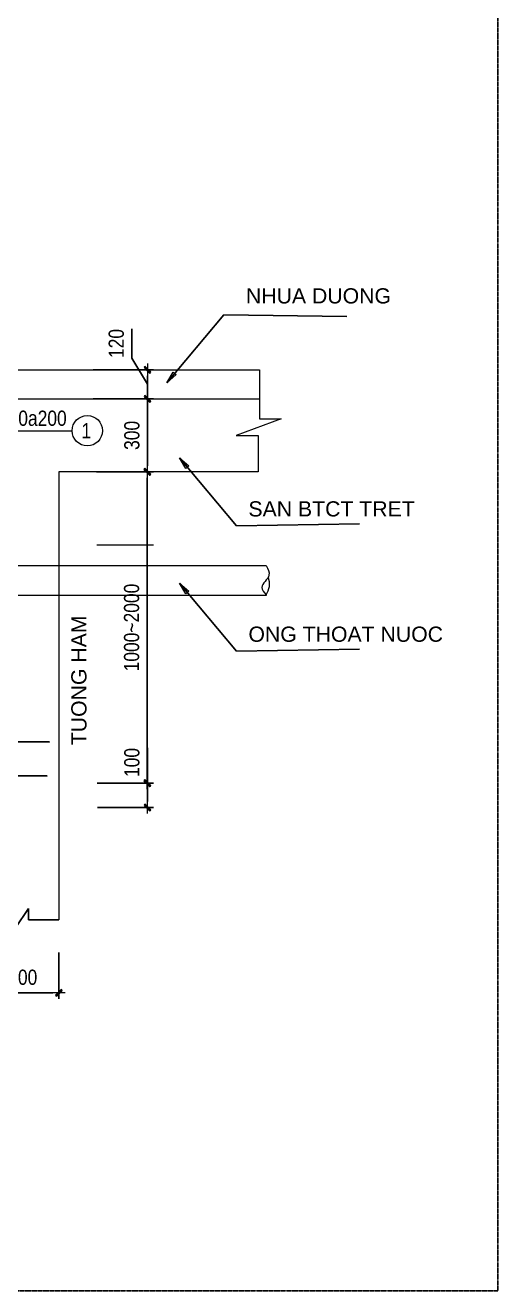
# Model space of a CAD drawing. Header units: millimetres. Extents: x -3568569 to -3536212, y 773195 to 801582.
# Drawn here: x -3538154 to -3536212, y 773195 to 778397 of the extents above; entities that cross this region are included whole.
import ezdxf
from ezdxf.enums import TextEntityAlignment as Align

# ---------------------------------------------------------------- set-up
doc = ezdxf.new("R2010")
doc.units = ezdxf.units.MM
doc.header["$MEASUREMENT"] = 0
doc.linetypes.add('CENTER', pattern=[2, 1.25, -0.25, 0.25, -0.25])
doc.layers.get('0').update_dxf_attribs({"lineweight": 9})
doc.layers.get('Defpoints').update_dxf_attribs({"color": 10, "lineweight": 0})
for name, color, linetype, lineweight in [("'S_Concrete_Hatch_252", 252, 'Continuous', 9), ('chunho.q', 1, 'Continuous', 13), ('CTHEP', 4, 'Continuous', 30), ('DBAO', 2, 'Continuous', 13), ('DGIONG', 1, 'Continuous', 13), ('Ghi chu ban ve', 1, 'Continuous', 20), ('KTH', 154, 'Continuous', 15), ('STICK', 1, 'Continuous', 9)]:
    doc.layers.add(name, color=color, linetype=linetype, lineweight=lineweight)
doc.layers.add('S-Gridline', color=7, linetype='CENTER')
doc.styles.add('CHU GHI CHU', font='arial.ttf', dxfattribs={"height": 200})
doc.styles.get("Standard").update_dxf_attribs({"font": 'arial.ttf'})
doc.styles.add('TTP-HelCon', font='VHELVCN_0.TTF')
doc.dimstyles.new('DTE-DIM50', dxfattribs={"dimscale": 50, "dimtxt": 2.5, "dimasz": 2.5, "dimexe": 1.25, "dimexo": 0.625, "dimtad": 1, "dimdec": 0, "dimtxsty": 'Standard', "dimcen": 2.5, "dimadec": 0, "dimazin": 0, "dimtfac": 1, "dimtdec": 0, "dimtmove": 0, "dimatfit": 3, "dimldrblk": 'CLOSEDBLANK', "dimfxl": 1, "dimarcsym": 0})
doc.dimstyles.new('TTP-25', dxfattribs={"dimscale": 25, "dimtxt": 2.5, "dimasz": 1, "dimexe": 1, "dimexo": 1, "dimgap": 0.09, "dimtad": 0, "dimdec": 4, "dimrnd": 5, "dimzin": 9, "dimdsep": 46, "dimtxsty": 'TTP-HelCon', "dimblk": 'Stick', "dimcen": 0.09, "dimdle": 1.5, "dimclrd": 256, "dimclre": 256, "dimclrt": 1, "dimadec": 0, "dimazin": 0, "dimtfac": 1, "dimtdec": 4, "dimtmove": 0, "dimatfit": 3, "dimldrblk": 'ARCHTICK', "dimfxl": 1, "dimtvp": 1, "dimtolj": 1, "dimtzin": 0, "dimarcsym": 0})

# ---------------------------------------------------------------- blocks, each defined once
blk = doc.blocks.new('Stick')
at = {"layer": 'STICK'}
h = blk.add_hatch(color=256, dxfattribs=at)
edge = h.paths.add_edge_path()
edge.add_line((0.3, 0.5), (-0.5, -0.3))
edge.add_arc((-0.4, -0.4), 0.141, 135, 315)
edge.add_line((-0.3, -0.5), (0.5, 0.3))
edge.add_arc((0.4, 0.4), 0.141, 315, 495)
blk.add_line((1, 0), (-1, 0), dxfattribs=at)
blk.add_lwpolyline([(0.3, 0.5), (-0.5, -0.3, 1), (-0.3, -0.5), (0.5, 0.3, 1), (0.3, 0.5, 1)], format="xyb", dxfattribs=at)
blk = doc.blocks.new('*D433')
at = {"layer": 'Defpoints', "color": 0, "ltscale": 0.8, "transparency": 16777216}
for p in [(-3538313.7, 774609.7), (-3538016.1, 774609.7), (-3538313.7, 774419.2)]:
    blk.add_point(p, dxfattribs=at)
at = {"layer": 'KTH', "lineweight": -2, "ltscale": 0.8, "transparency": 16777216}
for p, q in [((-3538313.7, 774584.7), (-3538313.7, 774394.2)), ((-3538016.1, 774584.7), (-3538016.1, 774394.2)), ((-3538041.1, 774419.2), (-3538288.7, 774419.2))]:
    blk.add_line(p, q, dxfattribs=at)
at = {"layer": 'KTH', "lineweight": -2, "ltscale": 0.8, "transparency": 16777216, "xscale": 25, "yscale": 25, "zscale": 25, "rotation": 180}
blk.add_blockref('Stick', (-3538313.7, 774419.2), dxfattribs=at)
at = {"layer": 'KTH', "lineweight": -2, "ltscale": 0.8, "transparency": 16777216, "xscale": 25, "yscale": 25, "zscale": 25}
blk.add_blockref('Stick', (-3538016.1, 774419.2), dxfattribs=at)
at = {"layer": 'KTH', "color": 1, "ltscale": 0.8, "transparency": 16777216, "insert": (-3538164.9, 774483), "char_height": 62.5, "attachment_point": 5, "style": 'TTP-HelCon'}
blk.add_mtext('\\A1;300', dxfattribs=at)
blk = doc.blocks.new('_ArchTick')
at = {"color": 0, "linetype": 'ByBlock', "const_width": 0.15}
blk.add_lwpolyline([(-0.5, -0.5), (0.5, 0.5)], dxfattribs=at)
blk = doc.blocks.new('*D437')
at = {"layer": 'Defpoints', "color": 0, "ltscale": 0.8, "transparency": 16777216}
for p in [(-3537901, 776861.2), (-3537652.1, 776861.2), (-3537882.8, 776561.2)]:
    blk.add_point(p, dxfattribs=at)
at = {"layer": 'KTH', "lineweight": -2, "ltscale": 0.8, "transparency": 16777216}
for p, q in [((-3537876, 776861.2), (-3537627.1, 776861.2)), ((-3537652.1, 776586.2), (-3537652.1, 776836.2)), ((-3537857.8, 776561.2), (-3537627.1, 776561.2))]:
    blk.add_line(p, q, dxfattribs=at)
at = {"layer": 'KTH', "lineweight": -2, "ltscale": 0.8, "transparency": 16777216, "xscale": 25, "yscale": 25, "zscale": 25}
for p, rotation in [((-3537652.1, 776861.2), 90), ((-3537652.1, 776561.2), 270)]:
    blk.add_blockref('Stick', p, dxfattribs=dict(at, rotation=rotation))
at = {"layer": 'KTH', "color": 1, "ltscale": 0.8, "transparency": 16777216, "insert": (-3537716, 776711.2), "char_height": 62.5, "attachment_point": 5, "rotation": 90, "style": 'TTP-HelCon'}
blk.add_mtext('\\A1;300', dxfattribs=at)
blk = doc.blocks.new('*D440')
at = {"layer": 'Defpoints', "color": 0, "ltscale": 0.8, "transparency": 16777216}
for p in [(-3537882.8, 775281.2), (-3537652.1, 775281.2), (-3537882.8, 775181.2)]:
    blk.add_point(p, dxfattribs=at)
at = {"layer": 'KTH', "lineweight": -2, "ltscale": 0.8, "transparency": 16777216}
for p, q in [((-3537652.1, 775281.2), (-3537652.1, 775426.9)), ((-3537857.8, 775281.2), (-3537627.1, 775281.2)), ((-3537652.1, 775206.2), (-3537652.1, 775256.2)), ((-3537857.8, 775181.2), (-3537627.1, 775181.2))]:
    blk.add_line(p, q, dxfattribs=at)
at = {"layer": 'KTH', "lineweight": -2, "ltscale": 0.8, "transparency": 16777216, "xscale": 25, "yscale": 25, "zscale": 25}
for p, rotation in [((-3537652.1, 775281.2), 90), ((-3537652.1, 775181.2), 270)]:
    blk.add_blockref('Stick', p, dxfattribs=dict(at, rotation=rotation))
at = {"layer": 'KTH', "color": 1, "ltscale": 0.8, "transparency": 16777216, "insert": (-3537716, 775366.5), "char_height": 62.5, "attachment_point": 5, "rotation": 90, "style": 'TTP-HelCon'}
blk.add_mtext('\\A1;100', dxfattribs=at)
blk = doc.blocks.new('*D449')
at = {"layer": 'Defpoints', "color": 0, "ltscale": 0.8, "transparency": 16777216}
for p in [(-3537901, 776981.2), (-3537652.1, 776981.2), (-3537882.8, 776861.2)]:
    blk.add_point(p, dxfattribs=at)
at = {"layer": 'KTH', "lineweight": -2, "ltscale": 0.8, "transparency": 16777216}
for p, q in [((-3537716.2, 777028.6), (-3537716.2, 777149.3)), ((-3537652.1, 776921.2), (-3537716.2, 777028.6)), ((-3537876, 776981.2), (-3537627.1, 776981.2)), ((-3537652.1, 776886.2), (-3537652.1, 776956.2)), ((-3537857.8, 776861.2), (-3537627.1, 776861.2))]:
    blk.add_line(p, q, dxfattribs=at)
at = {"layer": 'KTH', "lineweight": -2, "ltscale": 0.8, "transparency": 16777216, "xscale": 25, "yscale": 25, "zscale": 25}
for p, rotation in [((-3537652.1, 776981.2), 90), ((-3537652.1, 776861.2), 270)]:
    blk.add_blockref('Stick', p, dxfattribs=dict(at, rotation=rotation))
at = {"layer": 'KTH', "color": 1, "ltscale": 0.8, "transparency": 16777216, "insert": (-3537780.1, 777089), "char_height": 62.5, "attachment_point": 5, "rotation": 90, "style": 'TTP-HelCon'}
blk.add_mtext('\\A1;120', dxfattribs=at)
blk = doc.blocks.new('*D450')
at = {"layer": 'Defpoints', "color": 0, "ltscale": 0.8, "transparency": 16777216}
for p in [(-3537886.9, 776561.2), (-3537653.2, 776561.2), (-3537883.9, 775281.2)]:
    blk.add_point(p, dxfattribs=at)
at = {"layer": 'KTH', "lineweight": -2, "ltscale": 0.8, "transparency": 16777216}
for p, q in [((-3537861.9, 776561.2), (-3537628.2, 776561.2)), ((-3537653.2, 775306.2), (-3537653.2, 776536.2)), ((-3537858.9, 775281.2), (-3537628.2, 775281.2))]:
    blk.add_line(p, q, dxfattribs=at)
at = {"layer": 'KTH', "lineweight": -2, "ltscale": 0.8, "transparency": 16777216, "xscale": 25, "yscale": 25, "zscale": 25}
for p, rotation in [((-3537653.2, 776561.2), 90), ((-3537653.2, 775281.2), 270)]:
    blk.add_blockref('Stick', p, dxfattribs=dict(at, rotation=rotation))
at = {"layer": 'KTH', "color": 1, "ltscale": 0.8, "transparency": 16777216, "insert": (-3537717.1, 775921.2), "char_height": 62.5, "attachment_point": 5, "rotation": 90, "style": 'TTP-HelCon'}
blk.add_mtext('\\A1;1000~2000', dxfattribs=at)

msp = doc.modelspace()

# ---------------------------------------------------------------- linework, layer by layer
at = {"layer": "'S_Concrete_Hatch_252"}
for p, q in [((-3537190.99594, 776981.20064), (-3537190.99594, 776779.83363)), ((-3537102.80266, 776779.83363), (-3537287.76522, 776710.0741)), ((-3537190.99594, 776779.83363), (-3537102.80266, 776779.83363)), ((-3537287.76522, 776710.0741), (-3537196.19064, 776710.0741)), ((-3537196.19064, 776710.0741), (-3537196.19064, 776561.20064)), ((-3538418.23919, 776176.1756), (-3537163.8442, 776176.1756)), ((-3537163.8442, 776052.29), (-3538418.23919, 776052.29)), ((-3537163.8442, 776056.1756), (-3537163.8442, 776052.29))]:
    msp.add_line(p, q, dxfattribs=at)
for points in [[(-3537163.8442, 776176.1756), (-3537152.30096, 776136.05447), (-3537181.23093, 776086.46093), (-3537163.8442, 776056.1756)], [(-3537164.40917, 776056.17455), (-3537150.31135, 776089.81547), (-3537154.88269, 776129.38285)]]:
    msp.add_spline(points, degree=3, dxfattribs=at)
at = {"layer": 'CTHEP', "ltscale": 0.8}
for p, q in [((-3538194.16145, 774686.32254), (-3538141.70819, 774765.89356)), ((-3538141.70819, 774765.89356), (-3538141.70819, 774719.77597)), ((-3538141.70819, 774719.77597), (-3538016.07543, 774719.77597))]:
    msp.add_line(p, q, dxfattribs=at)
at = {"layer": 'CTHEP'}
for points in [[(-3540073.17883, 775640.6619), (-3540073.17883, 775451.20064), (-3538055.47268, 775451.20064), (-3538055.47268, 775451.20064)], [(-3540107.42989, 775511.20064), (-3540107.42989, 775311.20064), (-3538064.58228, 775311.20064), (-3538064.58228, 775311.20064)]]:
    msp.add_lwpolyline(points, dxfattribs=at)
at = {"layer": 'DBAO'}
for p, q in [((-3538316.07543, 776861.20064), (-3537190.99594, 776861.20064)), ((-3537196.19064, 776561.20064), (-3538016.07543, 776561.20064)), ((-3538016.07543, 776561.20064), (-3538016.07543, 774719.77597))]:
    msp.add_line(p, q, dxfattribs=at)
at = {"layer": 'DGIONG'}
msp.add_line((-3538491.59714, 776981.20064), (-3537190.99594, 776981.20064), dxfattribs=at)
msp.add_lwpolyline([(-3538616.2094, 776730.30794), (-3538306.64407, 776730.46454), (-3537961.8671, 776730.46454)], dxfattribs=at)
msp.add_circle((-3537899.3671, 776730.46454), 62.5, dxfattribs=at)
at = {"layer": 'KTH', "ltscale": 0.8}
for p, q in [((-3537860.81295, 776261.68607), (-3537627.11816, 776261.68607)), ((-3537857.7989, 775281.20064), (-3537627.11816, 775281.20064))]:
    msp.add_line(p, q, dxfattribs=at)
at = {"layer": 'S-Gridline'}
msp.add_lwpolyline([(-3547942.57394, 782086.78463), (-3536211.7108, 782086.78463), (-3536211.7108, 773194.82945), (-3547942.57394, 773194.82945)], close=True, dxfattribs=at)

# ---------------------------------------------------------------- block references
at = {"layer": 'KTH', "ltscale": 0.8, "xscale": 25, "yscale": 25, "zscale": 25, "rotation": 270}
msp.add_blockref('Stick', (-3537652.11816, 775281.20064), dxfattribs=at)

# ---------------------------------------------------------------- texts
at = {"layer": 'chunho.q', "style": 'TTP-HelCon'}
msp.add_text('Þ10a200', height=62.5, dxfattribs=at).set_placement((-3538278.81493, 776750.46454))
msp.add_text('1', height=62.5, dxfattribs=at).set_placement((-3537903.53377, 776730.46454), align=Align.MIDDLE)
at = {"layer": 'Ghi chu ban ve', "style": 'CHU GHI CHU'}
for s, p in [('NHUA DUONG', (-3537247.03076, 777253.5642)), ('SAN BTCT TRET', (-3537236.81849, 776377.82233)), ('ONG THOAT NUOC', (-3537236.81849, 775862.66468))]:
    msp.add_text(s, height=62.5, dxfattribs=at).set_placement(p)
msp.add_text('TUONG HAM', height=62.5, rotation=90, dxfattribs=at).set_placement((-3537902.80959, 775437.34224))

# ---------------------------------------------------------------- dimensions: what is measured, and where the dimension line sits
at = {"layer": 'KTH', "color": 2, "ltscale": 0.8}
dim = msp.add_linear_dim(base=(-3537652.11816, 776981.20064), p1=(-3537882.7989, 776861.20064), p2=(-3537900.96361, 776981.20064), angle=90, dimstyle='TTP-25', override={"dimtmove": 1}, dxfattribs=at)
dim.commit()
dim.dimension.update_dxf_attribs({"geometry": '*D449', "text_midpoint": (-3537716.23732, 777030.87962), "dimtype": 160})
for base, p1, p2, angle, picture, middle in [((-3537652.11816, 776861.20064), (-3537882.7989, 776561.20064), (-3537900.96361, 776861.20064), 90, '*D437', (-3537715.9515, 776711.20064)), ((-3538313.70174, 774419.17014), (-3538016.07543, 774609.72508), (-3538313.70174, 774609.72508), 180, '*D433', (-3538164.88858, 774483.00348))]:
    dim = msp.add_linear_dim(base=base, p1=p1, p2=p2, angle=angle, dimstyle='TTP-25', override={"dimtmove": 1}, dxfattribs=at)
    dim.commit()
    dim.dimension.update_dxf_attribs({"geometry": picture, "text_midpoint": middle})
dim = msp.add_linear_dim(base=(-3537653.22469, 776561.20064), p1=(-3537883.90542, 775281.20064), p2=(-3537886.91948, 776561.20064), angle=90, text='1000~2000', dimstyle='TTP-25', override={"dimtmove": 1}, dxfattribs=at)
dim.commit()
dim.dimension.update_dxf_attribs({"geometry": '*D450', "text_midpoint": (-3537717.05802, 775921.20064)})
dim = msp.add_linear_dim(base=(-3537652.11816, 775281.20064), p1=(-3537882.7989, 775181.20064), p2=(-3537882.7989, 775281.20064), angle=90, dimstyle='TTP-25', dxfattribs=at)
dim.commit()
dim.dimension.update_dxf_attribs({"geometry": '*D440', "text_midpoint": (-3537715.9515, 775366.53398)})

# ---------------------------------------------------------------- leaders
at = {"color": 1}
for points in [[(-3537571.98325, 776927.90152), (-3537338.19254, 777206.62934), (-3536831.82802, 777199.54884)], [(-3537519.84519, 776618.62473), (-3537286.05448, 776339.89692), (-3536779.68996, 776346.97742)], [(-3537519.84519, 776103.46709), (-3537286.05448, 775824.73927), (-3536779.68996, 775831.81977)]]:
    msp.add_leader(points, dimstyle='DTE-DIM50', override={"dimasz": 1}, dxfattribs=at)

doc.saveas('drawing.dxf')
